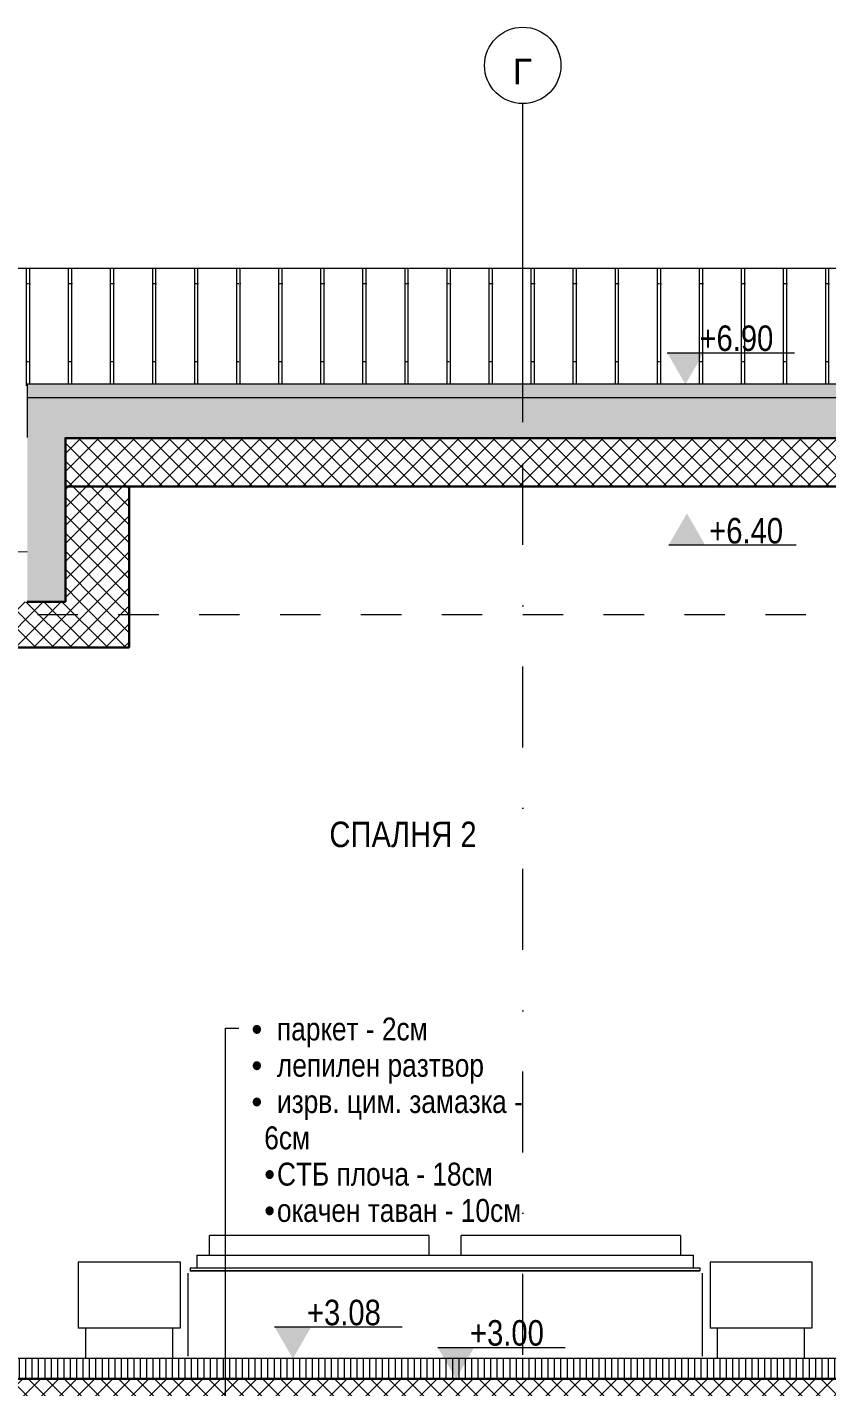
# Model space of a CAD drawing. Header units: centimetres. Extents: x -1370 to 284, y -187 to 830.
# Drawn here: x -644 to -330, y 297 to 830 of the extents above; entities that cross this region are included whole.
import ezdxf

# ---------------------------------------------------------------- set-up
doc = ezdxf.new("R2010")
doc.units = ezdxf.units.CM
doc.linetypes.add('Dash', pattern=[31.75, 15.875, -15.875])
doc.linetypes.add('Dash dot', pattern=[79.375, 31.75, -23.8125, 0, -23.8125])
for name, color, linetype, lineweight in [('A-ANNO-NOTE', 7, 'Continuous', 9), ('A-AREA-IDEN', 7, 'Continuous', 9), ('A-DETL-GENF', 7, 'Continuous', 9), ('A-FLOR-FNSH', 7, 'Continuous', 9), ('A-FLOR-LEVL', 7, 'Continuous', 9), ('A-FLOR-PATT', 7, 'Continuous', 9), ('A-ROOF', 7, 'Continuous', 9), ('A-ROOF-FNSH', 7, 'Continuous', 9), ('A-ROOF-PATT', 7, 'Continuous', 9), ('A-WALL-PATT', 7, 'Continuous', 9), ('G-ANNO-DIMS', 7, 'Continuous', 9), ('G-ANNO-TEXT', 7, 'Continuous', 9), ('I-FURN', 7, 'Continuous', 9), ('S-BEAM', 7, 'Continuous', 9), ('S-GRID', 7, 'Continuous', 9), ('S-GRID-IDEN', 7, 'Continuous', 9)]:
    doc.layers.add(name, color=color, linetype=linetype, lineweight=lineweight)
doc.layers.add('A-DETL', color=7, linetype='Continuous', lineweight=9, true_color=0x008000)
doc.styles.add('Arial', font='arial.ttf', dxfattribs={"height": 10})
doc.styles.add('Arial Narrow', font='ARIALN.TTF', dxfattribs={"height": 10})
doc.styles.add('Arial Narrow_1', font='ARIALN.TTF', dxfattribs={"height": 10})
doc.styles.add('Arial Narrow_2', font='ARIALN.TTF', dxfattribs={"height": 9})
pattern_1 = [(45, (-668.992, 332.896), (-3.535534, 3.535534), []), (135, (-668.992, 332.896), (-3.535534, -3.535534), [])]

# ---------------------------------------------------------------- blocks, each defined once
blk = doc.blocks.new('ЛЕГЛО - ДВОЙНО - 200x200cm-2336733-В-В')
at = {"layer": 'I-FURN', "color": 253, "true_color": 0xaaaaaa}
for p, q in [((-485.94, 356.26), (-571.97, 356.26)), ((-571.97, 353.72), (-571.97, 356.26)), ((-571.97, 351.18), (-571.97, 353.72)), ((-485.94, 356.26), (-485.94, 353.72)), ((-485.94, 353.72), (-485.94, 351.18)), ((-387.21, 356.26), (-473.24, 356.26)), ((-473.24, 353.72), (-473.24, 356.26)), ((-473.24, 351.18), (-473.24, 353.72)), ((-387.21, 356.26), (-387.21, 353.72)), ((-387.21, 353.72), (-387.21, 351.18)), ((-577.05, 348.64), (-577.05, 343.56)), ((-577.05, 348.64), (-574.51, 348.64)), ((-574.51, 348.64), (-384.67, 348.64)), ((-571.97, 348.64), (-571.97, 351.18)), ((-485.94, 351.18), (-485.94, 348.64)), ((-473.24, 348.64), (-473.24, 351.18)), ((-387.21, 351.18), (-387.21, 348.64)), ((-384.67, 348.64), (-382.13, 348.64)), ((-382.13, 343.56), (-382.13, 348.64)), ((-623.59, 346), (-583.59, 346)), ((-623.59, 346), (-623.59, 320)), ((-583.59, 346), (-583.59, 320)), ((-579.59, 343.56), (-379.59, 343.56)), ((-579.59, 343.56), (-579.59, 342.5)), ((-379.59, 343.56), (-379.59, 342.5)), ((-375.59, 346), (-335.59, 346)), ((-375.59, 346), (-375.59, 320)), ((-335.59, 346), (-335.59, 320)), ((-583.59, 320), (-623.59, 320)), ((-620.59, 308), (-620.59, 320)), ((-586.59, 320), (-586.59, 308)), ((-335.59, 320), (-375.59, 320)), ((-372.59, 308), (-372.59, 320)), ((-338.59, 320), (-338.59, 308))]:
    blk.add_line(p, q, dxfattribs=at)
blk = doc.blocks.new('SOFA-BEDROOM - 1000 x 1000-2337895-В-В')
at = {"layer": 'I-FURN', "color": 253, "true_color": 0xaaaaaa}
for p, q in [((-580.59, 341.5), (-580.59, 309)), ((-579.59, 342.5), (-579.59, 342.31)), ((-579.59, 342.5), (-578.12, 342.5)), ((-381.06, 342.5), (-578.12, 342.5)), ((-381.06, 342.5), (-578.12, 342.5)), ((-578.12, 342.5), (-381.06, 342.5)), ((-381.06, 342.5), (-379.59, 342.5)), ((-379.59, 342.27), (-379.59, 342.5)), ((-378.59, 309), (-378.59, 341.5)), ((-579.59, 308.23), (-579.59, 308)), ((-379.59, 308), (-379.59, 308.19))]:
    blk.add_line(p, q, dxfattribs=at)
at = {"layer": 'I-FURN', "color": 253, "true_color": 0xaaaaaa, "flags": 128}
for points in [[(-578.12, 342.5), (-578.18, 342.5), (-578.23, 342.5), (-578.29, 342.5), (-578.35, 342.5), (-578.41, 342.5), (-578.47, 342.5), (-578.52, 342.5), (-578.58, 342.5), (-578.64, 342.5), (-578.69, 342.5), (-578.74, 342.5), (-578.8, 342.5), (-578.85, 342.5), (-578.9, 342.5), (-578.95, 342.5), (-578.99, 342.5), (-579.04, 342.5), (-579.09, 342.5), (-579.13, 342.5), (-579.17, 342.5), (-579.21, 342.5), (-579.25, 342.5), (-579.29, 342.5), (-579.32, 342.5), (-579.35, 342.5), (-579.38, 342.5), (-579.41, 342.5), (-579.44, 342.5), (-579.46, 342.5), (-579.49, 342.5), (-579.51, 342.5), (-579.53, 342.5), (-579.54, 342.5), (-579.55, 342.5), (-579.57, 342.5), (-579.57, 342.5), (-579.58, 342.5), (-579.58, 342.5), (-579.59, 342.5)], [(-379.59, 342.5), (-379.59, 342.5), (-379.59, 342.5), (-379.6, 342.5), (-379.61, 342.5), (-379.62, 342.5), (-379.63, 342.5), (-379.64, 342.5), (-379.66, 342.5), (-379.68, 342.5), (-379.7, 342.5), (-379.73, 342.5), (-379.75, 342.5), (-379.78, 342.5), (-379.81, 342.5), (-379.84, 342.5), (-379.88, 342.5), (-379.91, 342.5), (-379.95, 342.5), (-379.99, 342.5), (-380.03, 342.5), (-380.08, 342.5), (-380.12, 342.5), (-380.17, 342.5), (-380.21, 342.5), (-380.26, 342.5), (-380.31, 342.5), (-380.36, 342.5), (-380.42, 342.5), (-380.47, 342.5), (-380.52, 342.5), (-380.58, 342.5), (-380.63, 342.5), (-380.69, 342.5), (-380.75, 342.5), (-380.81, 342.5), (-380.86, 342.5), (-380.92, 342.5), (-380.98, 342.5), (-381.04, 342.5), (-381.06, 342.5)]]:
    blk.add_lwpolyline(points, dxfattribs=at)
blk = doc.blocks.new('Structural Framing 11 - Structural Framing 11-2377142-В-В')
at = {"layer": 'S-BEAM'}
h = blk.add_hatch(dxfattribs=at)
h.set_pattern_fill('FP2_34', color=256, style=0, pattern_type=2)
h.set_pattern_definition(pattern_1)
h.paths.add_polyline_path([(-603.59, 605), (-603.59, 650.25), (-628.59, 650.25), (-628.59, 605), (-615.52, 605)])
at = {"layer": 'S-BEAM', "lineweight": 30}
for p, q in [((-603.59, 650.25), (-628.59, 650.25)), ((-603.59, 605), (-603.59, 650.25))]:
    blk.add_line(p, q, dxfattribs=at)
blk = doc.blocks.new('Grid - TEC_GRID_CIRCLE-145857-В-В')
at = {"layer": 'S-GRID-IDEN'}
blk.add_circle((-234.09, 815.49), 15, dxfattribs=at)
blk = doc.blocks.new('Spot Elevations - ELEVATION_PROJECT-150941-В-В')
at = {"layer": 'A-ANNO-NOTE'}
blk.add_hatch(color=256, dxfattribs=at).paths.add_polyline_path([(-1114.25, 748.17), (-1099.94, 748.17), (-1107.09, 735.77)])
blk.add_line((-1114.25, 748.17), (-1064.25, 748.17), dxfattribs=at)
blk = doc.blocks.new('Spot Elevations - ELEVATION_PROJECT-V38-В-В')
at = {"layer": 'A-ANNO-NOTE'}
blk.add_hatch(color=256, dxfattribs=at).paths.add_polyline_path([(-861.27, 549.61), (-846.96, 549.61), (-854.12, 562)])
blk.add_line((-861.27, 549.61), (-811.27, 549.61), dxfattribs=at)

msp = doc.modelspace()

# ---------------------------------------------------------------- hatches: boundary and pattern name
at = {"layer": 'A-DETL-GENF', "true_color": 0xffff80}
msp.add_hatch(color=51, dxfattribs=at).paths.add_polyline_path([(-628.59, 605), (-628.59, 669.47), (-643.59, 669.47), (-643.59, 605), (-641.21, 605)])
at = {"layer": 'A-FLOR-PATT'}
h = msp.add_hatch(dxfattribs=at)
h.set_pattern_fill('FP2_34', color=256, style=0, pattern_type=2)
h.set_pattern_definition(pattern_1)
h.paths.add_polyline_path([(-615.52, 587), (-603.59, 587), (-603.59, 605), (-926.59, 605), (-926.59, 587), (-641.21, 587)])
at = {"layer": 'A-FLOR-PATT', "true_color": 0x787878}
h = msp.add_hatch(dxfattribs=at)
h.set_pattern_fill('FP2_26', color=8, angle=-90, style=0, pattern_type=2)
h.set_pattern_definition([(270, (-729.087, 308), (2.5, 2e-16), [])])
h.paths.add_polyline_path([(-246.59, 300), (-246.59, 308), (-901.59, 308), (-901.59, 300), (-255.88, 300)])
at = {"layer": 'A-FLOR-PATT'}
h = msp.add_hatch(dxfattribs=at)
h.set_pattern_fill('FP2_34', color=256, style=0, pattern_type=2)
h.set_pattern_definition(pattern_1)
h.paths.add_polyline_path([(-628.37, 282), (-132.74, 282), (-132.74, 300), (-1206.59, 300), (-1206.59, 282), (-641.21, 282)])
at = {"layer": 'A-ROOF-PATT', "true_color": 0x8b8b8b}
h = msp.add_hatch(dxfattribs=at)
h.set_pattern_fill('FP2_22', color=252, style=0, pattern_type=2)
h.set_pattern_definition([(0, (16.51, 600), (16.51, 30.709), [0.8382, -15.672]), (90, (0, 600), (-16.51, 30.709), [30.709, 0]), (90, (1.27, 600), (-16.51, 30.709), [30.709, 0])])
h.paths.add_polyline_path([(-743.96, 730.58), (-171.59, 730.58), (-171.59, 735.77), (-1256.59, 735.77), (-1256.59, 730.58), (-949.47, 730.58)])
at = {"layer": 'A-ROOF-PATT', "true_color": 0xc0c0c0}
msp.add_hatch(color=9, dxfattribs=at).paths.add_polyline_path([(-122.58, 685.06), (-122.58, 690.34), (-643.59, 690.34), (-643.59, 685.06), (-127.44, 685.06)])
at = {"layer": 'A-ROOF-PATT', "true_color": 0xffff80}
msp.add_hatch(color=51, dxfattribs=at).paths.add_polyline_path([(-127.44, 669.24), (-122.58, 669.24), (-122.58, 685.06), (-643.59, 685.06), (-643.59, 669.47), (-628.59, 669.47), (-628.59, 669.24), (-132.74, 669.24)])
at = {"layer": 'A-ROOF-PATT'}
h = msp.add_hatch(dxfattribs=at)
h.set_pattern_fill('FP2_34', color=256, style=0, pattern_type=2)
h.set_pattern_definition(pattern_1)
h.paths.add_polyline_path([(-628.59, 650.25), (-132.74, 650.25), (-132.74, 669.24), (-628.59, 669.24)])
at = {"layer": 'A-WALL-PATT', "true_color": 0x8b8b8b}
h = msp.add_hatch(dxfattribs=at)
h.set_pattern_fill('FP2_33', color=252, style=0, pattern_type=2)
h.set_pattern_definition([(0, (-1238.25, 300), (16.51, 30.709), [0.8382, -15.672]), (90, (-1254.76, 300), (-16.51, 30.709), [30.709, 0]), (90, (-1253.49, 300), (-16.51, 30.709), [30.709, 0])])
h.paths.add_polyline_path([(-1256.59, 689.76), (-643.59, 689.76), (-643.59, 690.34), (-261.59, 690.34), (-261.59, 730.58), (-1256.59, 730.58), (-1256.59, 692.21)])

# ---------------------------------------------------------------- linework, layer by layer
at = {"layer": 'A-DETL', "color": 7, "lineweight": 30}
for p, q in [((-628.59, 605), (-628.59, 669.47)), ((-643.59, 605), (-628.59, 605))]:
    msp.add_line(p, q, dxfattribs=at)
at = {"layer": 'A-FLOR-FNSH', "lineweight": 30}
for p, q in [((-603.59, 587), (-603.59, 605)), ((-721.59, 587), (-603.59, 587)), ((-144.94, 300), (-1194.59, 300))]:
    msp.add_line(p, q, dxfattribs=at)
at = {"layer": 'A-FLOR-FNSH'}
msp.add_line((-246.59, 308), (-901.59, 308), dxfattribs=at)
at = {"layer": 'A-FLOR-LEVL', "linetype": 'Dash'}
for p, q in [((-1369.85, 600), (207.44, 600)), ((-1369.85, 300), (207.44, 300))]:
    msp.add_line(p, q, dxfattribs=at)
at = {"layer": 'A-ROOF'}
for p, q in [((-171.59, 735.77), (-1256.59, 735.77)), ((-122.58, 685.06), (-643.59, 685.06)), ((-643.59, 685.06), (-643.59, 669.47))]:
    msp.add_line(p, q, dxfattribs=at)
at = {"layer": 'A-ROOF', "lineweight": 30}
for p, q in [((-132.74, 669.24), (-628.59, 669.24)), ((-628.59, 650.25), (-246.59, 650.25))]:
    msp.add_line(p, q, dxfattribs=at)
at = {"layer": 'A-ROOF-FNSH'}
for p, q in [((-122.58, 690.34), (-643.59, 690.34)), ((-643.59, 690.34), (-643.59, 685.06)), ((-643.59, 624.6), (-843.7, 621.14))]:
    msp.add_line(p, q, dxfattribs=at)
at = {"layer": 'G-ANNO-TEXT'}
for p, q in [((-565.79, 437.7), (-560.54, 437.7)), ((-565.79, 273.37), (-565.79, 437.7))]:
    msp.add_line(p, q, dxfattribs=at)
at = {"layer": 'S-GRID', "color": 1, "lineweight": 18, "true_color": 0xff0000}
msp.add_line((-449.09, 675.49), (-449.09, 800.49), dxfattribs=at)
at = {"layer": 'S-GRID', "color": 1, "linetype": 'Dash dot', "lineweight": 18, "true_color": 0xff0000}
msp.add_line((-449.09, -87.92), (-449.09, 675.49), dxfattribs=at)

# ---------------------------------------------------------------- block references
at = {"layer": 'G-ANNO-DIMS'}
for name, p in [('Spot Elevations - ELEVATION_PROJECT-150941-В-В', (721.85, -45.43)), ('Spot Elevations - ELEVATION_PROJECT-V38-В-В', (469.46, 77.69)), ('Spot Elevations - ELEVATION_PROJECT-150941-В-В', (567.79, -427.77)), ('Spot Elevations - ELEVATION_PROJECT-150941-В-В', (631.8, -435.77))]:
    msp.add_blockref(name, p, dxfattribs=at)
at = {"layer": 'I-FURN', "color": 253, "true_color": 0xaaaaaa}
for name in ['ЛЕГЛО - ДВОЙНО - 200x200cm-2336733-В-В', 'SOFA-BEDROOM - 1000 x 1000-2337895-В-В']:
    msp.add_blockref(name, (0, 0), dxfattribs=at)
at = {"layer": 'S-BEAM'}
msp.add_blockref('Structural Framing 11 - Structural Framing 11-2377142-В-В', (0, 0), dxfattribs=at)
at = {"layer": 'S-GRID-IDEN'}
msp.add_blockref('Grid - TEC_GRID_CIRCLE-145857-В-В', (-215, 0), dxfattribs=at)

# ---------------------------------------------------------------- texts
at = {"layer": 'A-AREA-IDEN', "insert": (-496.08, 508.57), "char_height": 10, "width": 58.9, "attachment_point": 8, "line_spacing_factor": 0.949189, "style": 'Arial Narrow'}
msp.add_mtext('\\pt63.5,127,190.5,254,317.5,381,444.5,508,571.5,635,698.5,762,825.5,889,952.5,1016,1079.5,1143,1206.5,1270,1333.5,1397,1460.5,1524,1587.5,1651,1714.5,1778,1841.5,1905,1968.5,2032;{\\fArial Narrow|b0|i0|c204|p34;СПАЛНЯ }2', dxfattribs=at)
at = {"layer": 'G-ANNO-DIMS', "char_height": 10, "width": 34.7536, "attachment_point": 1, "line_spacing_factor": 0.974696, "style": 'Arial Narrow_1'}
for s, insert in [('+6.90', (-379.73, 713.43)), ('+6.40', (-375.9, 637.89)), ('+3.08', (-533.78, 331.09)), ('+3.00', (-469.78, 323.09))]:
    msp.add_mtext(s, dxfattribs=dict(at, insert=insert))
at = {"layer": 'G-ANNO-TEXT', "insert": (-555.54, 441.85), "char_height": 9, "width": 123.927, "attachment_point": 1, "line_spacing_factor": 0.949189, "style": 'Arial Narrow_2'}
msp.add_mtext('\\pi-5.00004,l5.00004,t9.99999,15.00003,19.99998,25.00002,29.99997,35.00001,39.99996,45,50.00004,54.99999,60.00003,64.99998,70.00002,74.99997,80.00001,84.99996,90,95.00004,99.99999,105.00003,109.99998,115.00002,119.99997,125.00001,129.99996,135,140.00004,144.99999,150.00003,154.99998,160.00002;{\\fSymbol|b0|i0|c2|p18;·^I\\fArial Narrow|b0|i0|c204|p34;паркет }- 2{\\fArial Narrow|b0|i0|c204|p34;см\\P\\fSymbol|b0|i0|c2|p18;·^I\\fArial Narrow|b0|i0|c204|p34;лепилен разтвор \\P\\fSymbol|b0|i0|c2|p18;·^I\\fArial Narrow|b0|i0|c204|p34;изрв}. {\\fArial Narrow|b0|i0|c204|p34;цим}. {\\fArial Narrow|b0|i0|c204|p34;замазка }- \\P\\pi0,t5.00004,9.99999,15.00003,19.99998,25.00002,29.99997,35.00001,39.99996,45,50.00004,54.99999,60.00003,64.99998,70.00002,74.99997,80.00001,84.99996,90,95.00004,99.99999,105.00003,109.99998,115.00002,119.99997,125.00001,129.99996,135,140.00004,144.99999,150.00003,154.99998,160.00002;6{\\fArial Narrow|b0|i0|c204|p34;см \\P\\pi-5.00004,t9.99999,15.00003,19.99998,25.00002,29.99997,35.00001,39.99996,45,50.00004,54.99999,60.00003,64.99998,70.00002,74.99997,80.00001,84.99996,90,95.00004,99.99999,105.00003,109.99998,115.00002,119.99997,125.00001,129.99996,135,140.00004,144.99999,150.00003,154.99998,160.00002;\\fSymbol|b0|i0|c2|p18;·^I\\fArial Narrow|b0|i0|c204|p34;СТБ плоча }- 18{\\fArial Narrow|b0|i0|c204|p34;см\\P\\fSymbol|b0|i0|c2|p18;·^I\\fArial Narrow|b0|i0|c204|p34;окачен таван }- 10{\\fArial Narrow|b0|i0|c204|p34;см}', dxfattribs=at)
at = {"layer": 'S-GRID-IDEN', "insert": (-449.27, 813.11), "char_height": 10, "width": 7.95, "attachment_point": 5, "line_spacing_factor": 0.936439, "style": 'Arial'}
msp.add_mtext('\\pt50,100,150,200,250,300,350,400,450,500,550,600,650,700,750,800,850,900,950,1000,1050,1100,1150,1200,1250,1300,1350,1400,1450,1500,1550,1600;{\\fArial|b0|i0|c204|p34;Г}', dxfattribs=at)

doc.saveas('drawing.dxf')
